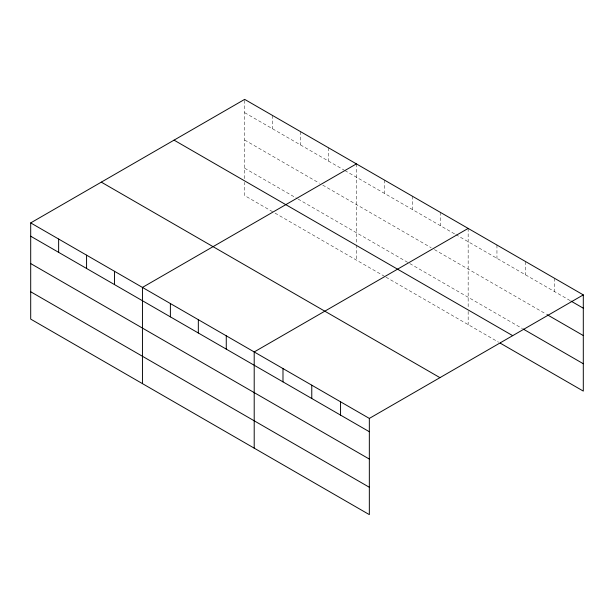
<?xml version="1.0" encoding="UTF-8"?>
<svg xmlns="http://www.w3.org/2000/svg" width="614" height="614" viewBox="0 0 614 614"><rect width="100%" height="100%" fill="white"/><g stroke="black" fill="none" stroke-linecap="round" stroke-linejoin="round"><path stroke-width="0.46" stroke-dasharray="3.07 2.3" d="M244.664 178.605L244.664 99.376M244.664 112.684L344.086 170.086M344.907 170.562L455.012 234.134M455.834 234.602L570.145 300.599M244.664 140.038L319.433 183.21M322.726 185.106L431.189 247.726M434.474 249.629L546.291 314.184M244.664 168.228L297.253 198.591M298.074 199.066L409.001 263.107M409.822 263.583L522.445 328.605M272.601 211.715L244.664 195.582L244.664 182.373M275.064 213.135L384.349 276.231M385.991 277.183L498.591 342.19M554.519 278.265L554.519 291.573M525.73 261.648L525.73 274.957M496.949 245.032L496.949 258.341M468.16 228.416L468.16 307.645M468.16 311.413L468.16 324.622M440.223 212.283L440.223 225.591M412.286 196.15L412.286 209.458M384.349 180.025L384.349 193.333M356.412 163.892L356.412 244.065M356.412 245.009L356.412 260.106M328.475 147.767L328.475 161.075M300.538 131.634L300.538 144.942M272.601 115.501L272.601 128.81"/><path stroke-width="0.92" d="M369.336 459.08L369.336 418.418L30.7 222.905L30.7 319.111L369.336 514.624L369.336 459.08L30.7 263.567M500.233 343.142L583.3 391.095L583.3 294.889L244.664 99.376L30.7 222.905M356.412 163.892L142.448 287.421L142.448 383.635M468.16 228.416L254.204 351.945L254.204 448.151M369.336 418.418L583.3 294.889M570.966 301.075L583.3 308.197M547.112 314.66L583.3 335.551M523.266 329.073L583.3 363.741M174.054 140.138L512.69 335.651M101.31 182.143L439.946 377.648M30.7 236.213L369.336 431.726M30.7 291.757L369.336 487.27M340.555 401.794L340.555 415.102M311.774 385.178L311.774 398.486M282.985 368.561L282.985 381.87M226.267 335.812L226.267 349.12M198.33 319.679L198.33 332.988M170.385 303.554L170.385 316.862M114.511 271.296L114.511 284.604M86.574 255.163L86.574 268.471M58.637 239.038L58.637 252.339"/></g></svg>
